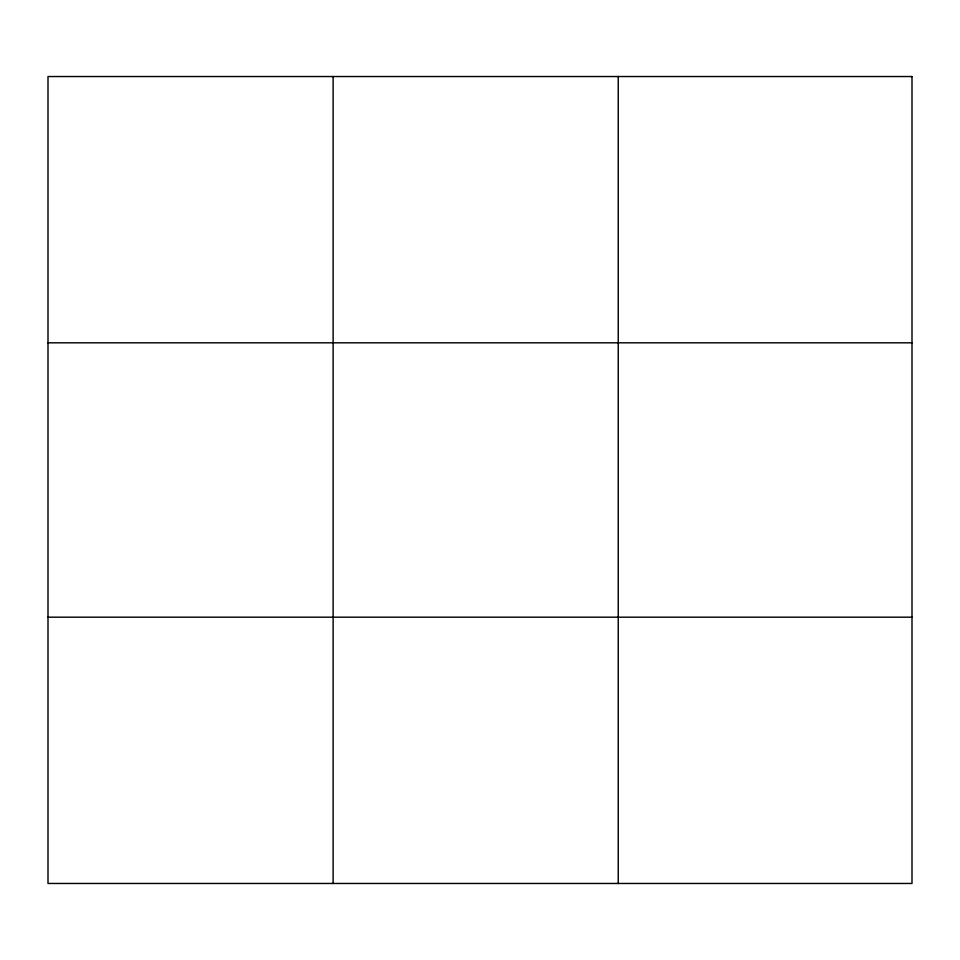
<?xml version="1.0" encoding="UTF-8"?>
<svg xmlns="http://www.w3.org/2000/svg" width="960" height="960" viewBox="0 0 960 960"><rect width="100%" height="100%" fill="white"/><g stroke="black" fill="none" stroke-linecap="round" stroke-linejoin="round"><path stroke-width="1.44" d="M333.12 76.536L333.12 883.464M618.24 76.536L618.24 883.464M48 342.816L912 342.816M48 617.184L912 617.184M912 76.536L912 883.464L48 883.464L48 76.536L912 76.536"/></g></svg>
